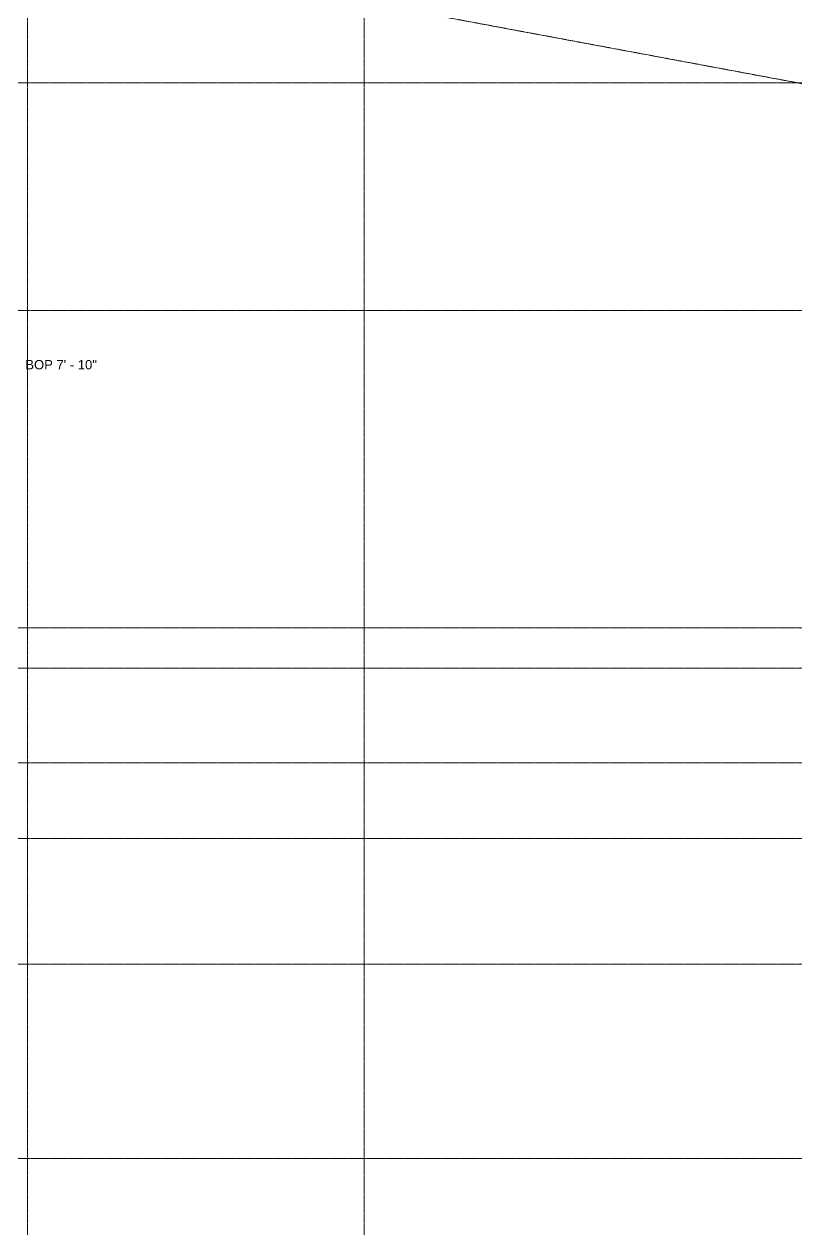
# Model space of a CAD drawing. Header units: inches. Extents: x -3679 to 241, y -496 to 1784.
# Drawn here: x -1603 to -1278, y 575 to 1084 of the extents above; entities that cross this region are included whole.
import ezdxf

# ---------------------------------------------------------------- set-up
doc = ezdxf.new("R2010")
doc.units = ezdxf.units.IN
doc.header["$MEASUREMENT"] = 0
doc.linetypes.add('Grid Line', pattern=[0.875, 0.5, -0.125, 0.125, -0.125])
doc.layers.add('G-ANNO-DIMS', color=251, linetype='Continuous', lineweight=9)
doc.layers.add('S-GRID', color=8, linetype='Continuous', lineweight=9)
doc.styles.add('Arial', font='arial.ttf', dxfattribs={"height": 3.934132})

msp = doc.modelspace()

# ---------------------------------------------------------------- linework, layer by layer
at = {"layer": 'S-GRID', "linetype": 'Grid Line'}
for p, q in [((-1602, 1771.74), (-1602, -484.26)), ((-1460, 1771.74), (-1460, -484.26)), ((-3580, 1488.28), (228, 778.5)), ((-3666.39, 1059), (228, 1059)), ((228, 963), (-3666.39, 963)), ((228, 829), (-3666.39, 829)), ((-3666.39, 812), (228, 812)), ((-3666.39, 772), (228, 772)), ((-3666.39, 740), (228, 740)), ((-3666.39, 687), (228, 687)), ((-3666.39, 605), (228, 605))]:
    msp.add_line(p, q, dxfattribs=at)

# ---------------------------------------------------------------- texts
at = {"layer": 'G-ANNO-DIMS', "insert": (-1602.88, 942.03), "char_height": 3.9341, "width": 35.952, "attachment_point": 1, "line_spacing_factor": 0.938532, "style": 'Arial'}
msp.add_mtext('BOP 7\' - 10"', dxfattribs=at)

doc.saveas('drawing.dxf')
